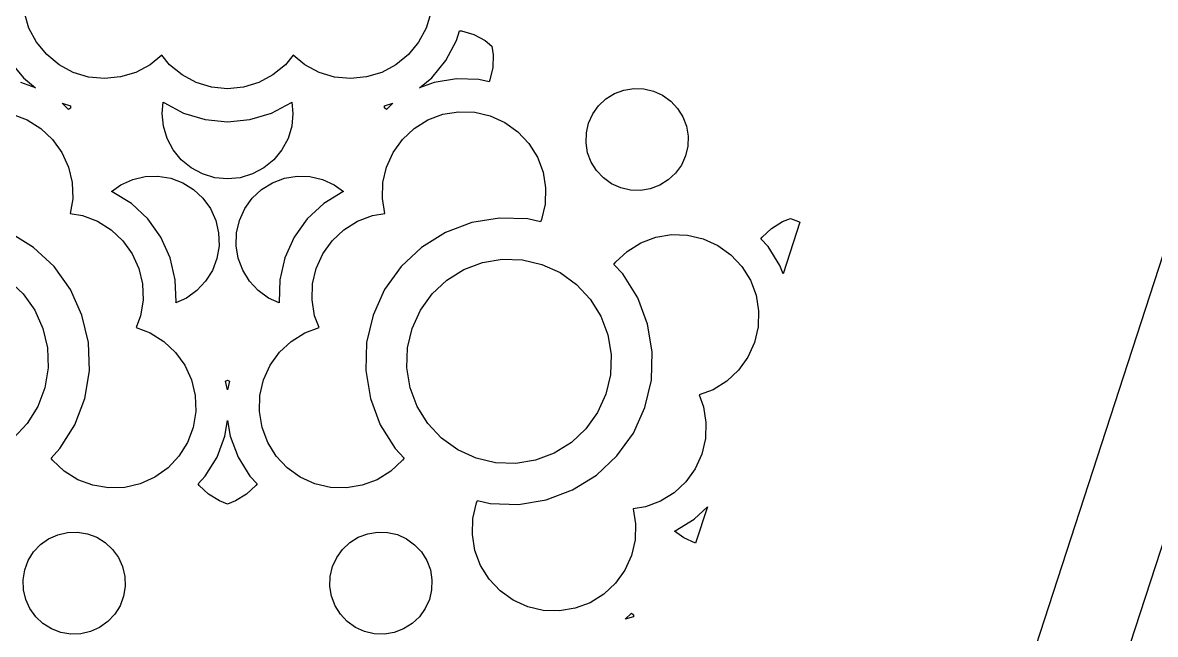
# Model space of a CAD drawing. Header units: metres. Extents: x 20 to 1108, y 20 to 485.
# Drawn here: x 97.58 to 135.82, y 367.44 to 388.08 of the extents above; entities that cross this region are included whole.
import ezdxf

# ---------------------------------------------------------------- set-up
doc = ezdxf.new("R2010")
doc.units = ezdxf.units.M

msp = doc.modelspace()

# ---------------------------------------------------------------- linework, layer by layer
for p, q in [((95, 253.826), (170, 484.652)), ((173.154, 484.652), (98.1544, 253.826)), ((97.7979, 387.901), (97.6416, 388.418)), ((111.359, 388.418), (111.202, 387.901)), ((98.0537, 387.422), (97.7979, 387.901)), ((111.202, 387.901), (110.946, 387.422)), ((112.23, 387.474), (112.333, 387.81)), ((112.333, 387.81), (112.4, 387.805)), ((112.4, 387.805), (112.813, 387.679)), ((112.813, 387.679), (113.197, 387.474)), ((98.3965, 387.004), (98.0537, 387.422)), ((110.946, 387.422), (110.603, 387.004)), ((111.872, 386.803), (112.23, 387.474)), ((113.197, 387.474), (113.423, 387.289)), ((98.8145, 386.66), (98.3965, 387.004)), ((102.279, 386.984), (101.886, 386.66)), ((102.546, 386.658), (102.279, 386.984)), ((106.72, 386.984), (106.453, 386.658)), ((107.114, 386.66), (106.72, 386.984)), ((110.603, 387.004), (110.185, 386.66)), ((113.423, 387.289), (113.47, 387.001)), ((113.47, 387.001), (113.456, 386.567)), ((97.127, 386.803), (97.6084, 386.216)), ((99.2939, 386.404), (98.8145, 386.66)), ((101.886, 386.66), (101.408, 386.404)), ((102.965, 386.315), (102.546, 386.658)), ((106.453, 386.658), (106.034, 386.315)), ((107.592, 386.404), (107.114, 386.66)), ((110.185, 386.66), (109.706, 386.404)), ((111.391, 386.216), (111.872, 386.803)), ((113.456, 386.567), (113.357, 386.147)), ((97.6084, 386.216), (98.0215, 385.878)), ((99.8105, 386.247), (99.2939, 386.404)), ((100.351, 386.194), (99.8105, 386.247)), ((100.89, 386.248), (100.351, 386.194)), ((101.408, 386.404), (100.89, 386.248)), ((103.443, 386.059), (102.965, 386.315)), ((106.034, 386.315), (105.557, 386.059)), ((108.11, 386.247), (107.592, 386.404)), ((108.649, 386.194), (108.11, 386.247)), ((109.188, 386.248), (108.649, 386.194)), ((109.706, 386.404), (109.188, 386.248)), ((110.979, 385.878), (111.391, 386.216)), ((112.227, 386.19), (111.478, 386.066)), ((112.986, 386.164), (112.227, 386.19)), ((113.33, 386.085), (112.986, 386.164)), ((113.357, 386.147), (113.33, 386.085)), ((98.0215, 385.878), (97.5225, 386.065)), ((103.961, 385.902), (103.443, 386.059)), ((104.5, 385.849), (103.961, 385.902)), ((105.039, 385.902), (104.5, 385.849)), ((105.557, 386.059), (105.039, 385.902)), ((111.478, 386.066), (110.979, 385.878)), ((117.559, 385.686), (117.875, 385.805)), ((117.875, 385.805), (118.208, 385.861)), ((118.208, 385.861), (118.548, 385.85)), ((118.548, 385.85), (118.876, 385.773)), ((118.876, 385.773), (119.183, 385.634)), ((102.291, 385.016), (102.329, 385.402)), ((102.329, 385.402), (102.346, 385.388)), ((102.346, 385.388), (103.017, 385.029)), ((105.983, 385.029), (106.653, 385.388)), ((106.653, 385.388), (106.67, 385.402)), ((106.67, 385.402), (106.709, 385.014)), ((117.025, 385.277), (117.271, 385.507)), ((117.271, 385.507), (117.559, 385.686)), ((119.183, 385.634), (119.46, 385.435)), ((119.46, 385.435), (119.691, 385.189)), ((98.917, 385.361), (99.2031, 385.274)), ((99.1367, 385.155), (98.917, 385.361)), ((99.1943, 385.198), (99.1367, 385.155)), ((99.1973, 385.206), (99.1943, 385.198)), ((99.2031, 385.274), (99.1973, 385.206)), ((102.334, 384.584), (102.291, 385.016)), ((103.017, 385.029), (103.744, 384.81)), ((105.256, 384.81), (105.983, 385.029)), ((106.709, 385.014), (106.666, 384.584)), ((109.796, 385.274), (110.081, 385.36)), ((109.803, 385.206), (109.796, 385.274)), ((109.805, 385.199), (109.803, 385.206)), ((109.863, 385.155), (109.805, 385.199)), ((110.081, 385.36), (109.863, 385.155)), ((111.766, 384.989), (112.299, 385.077)), ((112.299, 385.077), (112.842, 385.06)), ((112.842, 385.06), (113.368, 384.938)), ((116.688, 384.694), (116.828, 385.002)), ((116.828, 385.002), (117.025, 385.277)), ((119.691, 385.189), (119.87, 384.902)), ((97.2334, 384.988), (97.7412, 384.799)), ((97.7412, 384.799), (98.2021, 384.512)), ((103.744, 384.81), (104.5, 384.735)), ((104.5, 384.735), (105.256, 384.81)), ((110.798, 384.513), (111.259, 384.799)), ((111.259, 384.799), (111.766, 384.989)), ((113.368, 384.938), (113.862, 384.713)), ((113.862, 384.713), (114.303, 384.398)), ((116.611, 384.365), (116.688, 384.694)), ((119.87, 384.902), (119.989, 384.584)), ((98.2021, 384.512), (98.5957, 384.142)), ((102.458, 384.17), (102.334, 384.584)), ((106.666, 384.584), (106.541, 384.17)), ((110.404, 384.143), (110.798, 384.513)), ((114.303, 384.398), (114.673, 384.003)), ((116.601, 384.027), (116.611, 384.365)), ((119.989, 384.584), (120.044, 384.251)), ((120.044, 384.251), (120.033, 383.912)), ((98.5957, 384.142), (98.9111, 383.702)), ((102.662, 383.787), (102.458, 384.17)), ((106.541, 384.17), (106.337, 383.787)), ((110.089, 383.702), (110.404, 384.143)), ((114.673, 384.003), (114.959, 383.542)), ((116.655, 383.693), (116.601, 384.027)), ((120.033, 383.912), (119.957, 383.584)), ((98.9111, 383.702), (99.1348, 383.208)), ((102.938, 383.452), (102.662, 383.787)), ((106.337, 383.787), (106.062, 383.452)), ((109.864, 383.208), (110.089, 383.702)), ((114.959, 383.542), (115.148, 383.035)), ((116.774, 383.376), (116.655, 383.693)), ((119.957, 383.584), (119.817, 383.276)), ((99.1348, 383.208), (99.2578, 382.682)), ((103.271, 383.179), (102.938, 383.452)), ((103.654, 382.974), (103.271, 383.179)), ((105.728, 383.179), (105.345, 382.974)), ((106.062, 383.452), (105.728, 383.179)), ((109.741, 382.682), (109.864, 383.208)), ((116.953, 383.088), (116.774, 383.376)), ((117.185, 382.843), (116.953, 383.088)), ((119.817, 383.276), (119.62, 383.001)), ((100.903, 382.611), (101.298, 382.789)), ((101.298, 382.789), (101.719, 382.889)), ((101.719, 382.889), (102.152, 382.903)), ((102.152, 382.903), (102.58, 382.832)), ((102.58, 382.832), (102.985, 382.68)), ((104.068, 382.849), (103.654, 382.974)), ((104.5, 382.807), (104.068, 382.849)), ((104.931, 382.849), (104.5, 382.807)), ((105.345, 382.974), (104.931, 382.849)), ((106.015, 382.68), (106.42, 382.832)), ((106.42, 382.832), (106.848, 382.903)), ((106.848, 382.903), (107.281, 382.89)), ((107.281, 382.89), (107.701, 382.79)), ((107.701, 382.79), (108.097, 382.611)), ((115.148, 383.035), (115.237, 382.502)), ((117.463, 382.644), (117.185, 382.843)), ((119.373, 382.771), (119.086, 382.592)), ((119.62, 383.001), (119.373, 382.771)), ((99.2578, 382.682), (99.2764, 382.14)), ((100.587, 382.385), (100.903, 382.611)), ((100.608, 382.376), (100.587, 382.385)), ((101.254, 381.975), (100.608, 382.376)), ((102.985, 382.68), (103.354, 382.45)), ((103.354, 382.45), (103.669, 382.154)), ((105.331, 382.155), (105.646, 382.45)), ((105.646, 382.45), (106.015, 382.68)), ((108.392, 382.377), (107.746, 381.976)), ((108.097, 382.611), (108.413, 382.386)), ((108.413, 382.386), (108.392, 382.377)), ((109.725, 382.141), (109.741, 382.682)), ((115.237, 382.502), (115.22, 381.959)), ((117.769, 382.504), (117.463, 382.644)), ((118.097, 382.428), (117.769, 382.504)), ((118.436, 382.417), (118.097, 382.428)), ((118.77, 382.472), (118.436, 382.417)), ((119.086, 382.592), (118.77, 382.472)), ((99.2764, 382.14), (99.1924, 381.637)), ((101.808, 381.455), (101.254, 381.975)), ((103.669, 382.154), (103.921, 381.804)), ((105.079, 381.804), (105.331, 382.155)), ((107.746, 381.976), (107.191, 381.455)), ((109.808, 381.638), (109.725, 382.141)), ((115.22, 381.959), (115.097, 381.434)), ((99.1924, 381.637), (99.6074, 381.569)), ((99.6074, 381.569), (100.115, 381.376)), ((103.921, 381.804), (104.1, 381.407)), ((104.9, 381.408), (105.079, 381.804)), ((108.885, 381.377), (109.393, 381.569)), ((109.393, 381.569), (109.808, 381.638)), ((100.115, 381.376), (100.575, 381.092)), ((102.25, 380.838), (101.808, 381.455)), ((104.1, 381.407), (104.198, 380.986)), ((104.802, 380.987), (104.9, 381.408)), ((107.191, 381.455), (106.749, 380.838)), ((108.424, 381.092), (108.885, 381.377)), ((112.745, 381.332), (111.856, 380.997)), ((113.683, 381.487), (112.745, 381.332)), ((114.632, 381.456), (113.683, 381.487)), ((115.062, 381.356), (114.632, 381.456)), ((115.097, 381.434), (115.062, 381.356)), ((122.858, 381.138), (123.227, 381.367)), ((123.227, 381.367), (123.501, 381.47)), ((123.814, 381.343), (123.251, 379.606)), ((123.501, 381.47), (123.773, 381.367)), ((123.773, 381.367), (123.814, 381.343)), ((97.9492, 380.496), (97.1436, 380.997)), ((100.575, 381.092), (100.971, 380.721)), ((102.563, 380.146), (102.25, 380.838)), ((104.198, 380.986), (104.212, 380.554)), ((104.788, 380.554), (104.802, 380.987)), ((106.749, 380.838), (106.437, 380.147)), ((108.03, 380.722), (108.424, 381.092)), ((111.856, 380.997), (111.051, 380.496)), ((118.447, 380.649), (118.954, 380.838)), ((118.954, 380.838), (119.487, 380.928)), ((119.487, 380.928), (120.029, 380.91)), ((120.029, 380.91), (120.557, 380.786)), ((122.503, 380.787), (122.543, 380.843)), ((122.543, 380.843), (122.858, 381.138)), ((98.6436, 379.846), (97.9492, 380.496)), ((100.971, 380.721), (101.285, 380.281)), ((104.212, 380.554), (104.143, 380.126)), ((104.857, 380.127), (104.788, 380.554)), ((107.714, 380.281), (108.03, 380.722)), ((111.051, 380.496), (110.356, 379.847)), ((117.986, 380.361), (118.447, 380.649)), ((120.557, 380.786), (121.05, 380.563)), ((121.05, 380.563), (121.49, 380.247)), ((122.744, 380.529), (122.503, 380.787)), ((123.146, 379.886), (122.744, 380.529)), ((101.285, 380.281), (101.509, 379.787)), ((102.736, 379.406), (102.563, 380.146)), ((104.143, 380.126), (103.989, 379.721)), ((105.011, 379.722), (104.857, 380.127)), ((106.437, 380.147), (106.263, 379.406)), ((107.491, 379.787), (107.714, 380.281)), ((113.105, 379.989), (113.773, 380.1)), ((113.773, 380.1), (114.451, 380.076)), ((114.451, 380.076), (115.109, 379.924)), ((117.592, 379.992), (117.986, 380.361)), ((121.49, 380.247), (121.86, 379.853)), ((99.1963, 379.075), (98.6436, 379.846)), ((101.509, 379.787), (101.632, 379.262)), ((103.989, 379.721), (103.761, 379.353)), ((105.239, 379.354), (105.011, 379.722)), ((107.367, 379.262), (107.491, 379.787)), ((110.356, 379.847), (109.803, 379.075)), ((111.896, 379.393), (112.472, 379.749)), ((112.472, 379.749), (113.105, 379.989)), ((115.109, 379.924), (115.725, 379.646)), ((115.725, 379.646), (116.278, 379.248)), ((117.542, 379.924), (117.592, 379.992)), ((117.845, 379.601), (117.542, 379.924)), ((121.86, 379.853), (122.146, 379.392)), ((123.251, 379.606), (123.146, 379.886)), ((97.1035, 379.392), (97.5977, 378.929)), ((102.762, 378.647), (102.736, 379.406)), ((103.761, 379.353), (103.465, 379.037)), ((105.535, 379.037), (105.239, 379.354)), ((106.263, 379.406), (106.238, 378.648)), ((111.403, 378.93), (111.896, 379.393)), ((118.346, 378.794), (117.845, 379.601)), ((122.146, 379.392), (122.337, 378.886)), ((97.5977, 378.929), (97.9912, 378.379)), ((99.5869, 378.209), (99.1963, 379.075)), ((101.632, 379.262), (101.649, 378.72)), ((103.465, 379.037), (103.112, 378.785)), ((105.887, 378.785), (105.535, 379.037)), ((107.351, 378.721), (107.367, 379.262)), ((109.803, 379.075), (109.412, 378.21)), ((111.008, 378.379), (111.403, 378.93)), ((116.278, 379.248), (116.74, 378.754)), ((122.337, 378.886), (122.426, 378.352)), ((101.649, 378.72), (101.562, 378.186)), ((103.112, 378.785), (102.758, 378.624)), ((102.758, 378.624), (102.762, 378.647)), ((106.242, 378.624), (105.887, 378.785)), ((106.238, 378.648), (106.242, 378.624)), ((107.438, 378.186), (107.351, 378.721)), ((116.74, 378.754), (117.098, 378.18)), ((118.68, 377.905), (118.346, 378.794)), ((97.9912, 378.379), (98.2705, 377.763)), ((99.8037, 377.284), (99.5869, 378.209)), ((101.562, 378.186), (101.413, 377.79)), ((107.587, 377.79), (107.438, 378.186)), ((109.412, 378.21), (109.195, 377.285)), ((110.729, 377.763), (111.008, 378.379)), ((117.098, 378.18), (117.337, 377.544)), ((122.426, 378.352), (122.408, 377.81)), ((98.2705, 377.763), (98.4238, 377.104)), ((101.413, 377.79), (101.891, 377.611)), ((107.109, 377.611), (107.587, 377.79)), ((110.575, 377.105), (110.729, 377.763)), ((118.835, 376.969), (118.68, 377.905)), ((122.408, 377.81), (122.285, 377.283)), ((101.891, 377.611), (102.351, 377.325)), ((106.648, 377.325), (107.109, 377.611)), ((117.337, 377.544), (117.446, 376.877)), ((98.4238, 377.104), (98.4473, 376.427)), ((99.835, 376.335), (99.8037, 377.284)), ((102.351, 377.325), (102.746, 376.954)), ((106.255, 376.955), (106.648, 377.325)), ((109.195, 377.285), (109.165, 376.336)), ((110.554, 376.428), (110.575, 377.105)), ((118.805, 376.02), (118.835, 376.969)), ((122.285, 377.283), (122.062, 376.789)), ((102.746, 376.954), (103.061, 376.516)), ((105.938, 376.516), (106.255, 376.955)), ((117.446, 376.877), (117.425, 376.2)), ((122.062, 376.789), (121.746, 376.35)), ((98.4473, 376.427), (98.3369, 375.76)), ((99.6797, 375.399), (99.835, 376.335)), ((103.061, 376.516), (103.285, 376.022)), ((105.715, 376.022), (105.938, 376.516)), ((109.165, 376.336), (109.32, 375.4)), ((110.663, 375.761), (110.554, 376.428)), ((121.746, 376.35), (121.352, 375.98)), ((103.285, 376.022), (103.407, 375.495)), ((104.433, 375.983), (104.493, 376.012)), ((104.5, 375.694), (104.433, 375.983)), ((104.493, 376.012), (104.501, 376.013)), ((104.567, 375.984), (104.5, 375.694)), ((104.501, 376.013), (104.567, 375.984)), ((105.592, 375.495), (105.715, 376.022)), ((117.425, 376.2), (117.271, 375.542)), ((118.588, 375.095), (118.805, 376.02)), ((121.352, 375.98), (120.891, 375.694)), ((98.3369, 375.76), (98.0977, 375.125)), ((103.407, 375.495), (103.426, 374.953)), ((105.574, 374.953), (105.592, 375.495)), ((110.902, 375.125), (110.663, 375.761)), ((117.271, 375.542), (116.992, 374.926)), ((120.891, 375.694), (120.413, 375.515)), ((120.413, 375.515), (120.562, 375.119)), ((98.0977, 375.125), (97.7402, 374.551)), ((99.3457, 374.511), (99.6797, 375.399)), ((109.32, 375.4), (109.654, 374.511)), ((111.26, 374.551), (110.902, 375.125)), ((118.197, 374.23), (118.588, 375.095)), ((120.562, 375.119), (120.649, 374.584)), ((103.426, 374.953), (103.337, 374.418)), ((105.663, 374.419), (105.574, 374.953)), ((116.992, 374.926), (116.598, 374.376)), ((97.7402, 374.551), (97.2773, 374.057)), ((98.8438, 373.703), (99.3457, 374.511)), ((103.337, 374.418), (103.146, 373.912)), ((104.413, 374.13), (104.5, 374.653)), ((104.5, 374.653), (104.587, 374.13)), ((105.854, 373.913), (105.663, 374.419)), ((109.654, 374.511), (110.155, 373.704)), ((111.722, 374.057), (111.26, 374.551)), ((116.598, 374.376), (116.104, 373.912)), ((120.649, 374.584), (120.633, 374.043)), ((103.146, 373.912), (102.86, 373.451)), ((104.146, 373.419), (104.413, 374.13)), ((104.587, 374.13), (104.854, 373.419)), ((106.14, 373.452), (105.854, 373.913)), ((112.275, 373.659), (111.722, 374.057)), ((116.104, 373.912), (115.528, 373.556)), ((117.644, 373.458), (118.197, 374.23)), ((120.633, 374.043), (120.509, 373.518)), ((98.542, 373.381), (98.8438, 373.703)), ((110.155, 373.704), (110.458, 373.381)), ((112.891, 373.381), (112.275, 373.659)), ((115.528, 373.556), (114.895, 373.316)), ((98.5918, 373.313), (98.542, 373.381)), ((98.9854, 372.944), (98.5918, 373.313)), ((102.86, 373.451), (102.49, 373.057)), ((103.744, 372.775), (104.146, 373.419)), ((104.854, 373.419), (105.256, 372.776)), ((106.51, 373.058), (106.14, 373.452)), ((110.408, 373.314), (110.014, 372.944)), ((110.458, 373.381), (110.408, 373.314)), ((113.549, 373.229), (112.891, 373.381)), ((114.227, 373.205), (113.549, 373.229)), ((114.895, 373.316), (114.227, 373.205)), ((116.949, 372.809), (117.644, 373.458)), ((120.509, 373.518), (120.286, 373.024)), ((99.4463, 372.656), (98.9854, 372.944)), ((102.49, 373.057), (102.05, 372.741)), ((103.503, 372.517), (103.744, 372.775)), ((105.256, 372.776), (105.497, 372.518)), ((106.95, 372.742), (106.51, 373.058)), ((110.014, 372.944), (109.553, 372.656)), ((116.144, 372.308), (116.949, 372.809)), ((120.286, 373.024), (119.971, 372.583)), ((99.9541, 372.466), (99.4463, 372.656)), ((100.487, 372.377), (99.9541, 372.466)), ((101.029, 372.396), (100.487, 372.377)), ((101.556, 372.518), (101.029, 372.396)), ((102.05, 372.741), (101.556, 372.518)), ((103.542, 372.462), (103.503, 372.517)), ((103.857, 372.166), (103.542, 372.462)), ((105.458, 372.463), (105.142, 372.167)), ((105.497, 372.518), (105.458, 372.463)), ((107.443, 372.519), (106.95, 372.742)), ((107.971, 372.395), (107.443, 372.519)), ((108.513, 372.378), (107.971, 372.395)), ((109.046, 372.467), (108.513, 372.378)), ((109.553, 372.656), (109.046, 372.467)), ((119.971, 372.583), (119.576, 372.213)), ((104.227, 371.938), (103.857, 372.166)), ((105.142, 372.167), (104.773, 371.938)), ((115.255, 371.973), (116.144, 372.308)), ((119.576, 372.213), (119.115, 371.928)), ((104.499, 371.835), (104.227, 371.938)), ((104.773, 371.938), (104.499, 371.835)), ((112.78, 371.346), (112.903, 371.871)), ((112.903, 371.871), (112.938, 371.949)), ((112.938, 371.949), (113.368, 371.849)), ((113.368, 371.849), (114.317, 371.818)), ((114.317, 371.818), (115.255, 371.973)), ((118.607, 371.736), (118.192, 371.667)), ((118.192, 371.667), (118.275, 371.164)), ((119.115, 371.928), (118.607, 371.736)), ((120.254, 371.329), (120.696, 371.744)), ((120.696, 371.744), (120.297, 370.516)), ((112.763, 370.803), (112.78, 371.346)), ((119.608, 370.928), (120.254, 371.329)), ((98.7686, 370.8), (99.0967, 370.876)), ((99.0967, 370.876), (99.4355, 370.889)), ((99.4355, 370.889), (99.7695, 370.832)), ((109.23, 370.833), (109.564, 370.888)), ((109.564, 370.888), (109.903, 370.877)), ((109.903, 370.877), (110.231, 370.801)), ((118.275, 371.164), (118.259, 370.623)), ((119.587, 370.919), (119.608, 370.928)), ((119.903, 370.694), (119.587, 370.919)), ((98.1846, 370.463), (98.459, 370.659)), ((98.459, 370.659), (98.7686, 370.8)), ((99.7695, 370.832), (100.086, 370.713)), ((100.086, 370.713), (100.373, 370.534)), ((100.373, 370.534), (100.62, 370.304)), ((108.38, 370.305), (108.627, 370.534)), ((108.627, 370.534), (108.914, 370.713)), ((108.914, 370.713), (109.23, 370.833)), ((110.231, 370.801), (110.537, 370.661)), ((110.537, 370.661), (110.815, 370.462)), ((112.852, 370.27), (112.763, 370.803)), ((118.259, 370.623), (118.136, 370.097)), ((120.297, 370.516), (119.903, 370.694)), ((97.7744, 369.93), (97.9541, 370.218)), ((97.9541, 370.218), (98.1846, 370.463)), ((100.62, 370.304), (100.816, 370.028)), ((108.183, 370.029), (108.38, 370.305)), ((110.815, 370.462), (111.047, 370.217)), ((111.047, 370.217), (111.226, 369.929)), ((113.041, 369.763), (112.852, 370.27)), ((118.136, 370.097), (117.911, 369.603)), ((97.6553, 369.613), (97.7744, 369.93)), ((100.816, 370.028), (100.956, 369.721)), ((100.956, 369.721), (101.032, 369.392)), ((107.967, 369.393), (108.043, 369.721)), ((108.043, 369.721), (108.183, 370.029)), ((111.226, 369.929), (111.345, 369.612)), ((113.327, 369.302), (113.041, 369.763)), ((97.5996, 369.279), (97.6553, 369.613)), ((101.032, 369.392), (101.044, 369.054)), ((107.956, 369.054), (107.967, 369.393)), ((111.345, 369.612), (111.399, 369.278)), ((117.911, 369.603), (117.597, 369.162)), ((97.6123, 368.941), (97.5996, 369.279)), ((97.6885, 368.611), (97.6123, 368.941)), ((101.044, 369.054), (100.989, 368.721)), ((108.011, 368.721), (107.956, 369.054)), ((111.389, 368.94), (111.312, 368.611)), ((111.399, 369.278), (111.389, 368.94)), ((113.697, 368.907), (113.327, 369.302)), ((117.597, 369.162), (117.202, 368.792)), ((97.8281, 368.304), (97.6885, 368.611)), ((100.989, 368.721), (100.87, 368.403)), ((108.13, 368.403), (108.011, 368.721)), ((111.312, 368.611), (111.172, 368.303)), ((114.138, 368.592), (113.697, 368.907)), ((114.632, 368.367), (114.138, 368.592)), ((117.202, 368.792), (116.741, 368.505)), ((98.0234, 368.029), (97.8281, 368.304)), ((100.87, 368.403), (100.691, 368.116)), ((108.309, 368.116), (108.13, 368.403)), ((111.172, 368.303), (110.976, 368.028)), ((115.158, 368.244), (114.632, 368.367)), ((115.701, 368.229), (115.158, 368.244)), ((116.234, 368.316), (115.701, 368.229)), ((116.741, 368.505), (116.234, 368.316)), ((98.2705, 367.799), (98.0234, 368.029)), ((98.5586, 367.619), (98.2705, 367.799)), ((100.46, 367.869), (100.182, 367.67)), ((100.691, 368.116), (100.46, 367.869)), ((108.54, 367.869), (108.309, 368.116)), ((108.817, 367.671), (108.54, 367.869)), ((110.729, 367.797), (110.441, 367.619)), ((110.976, 368.028), (110.729, 367.797)), ((117.919, 367.945), (118.137, 368.15)), ((118.204, 368.031), (117.919, 367.945)), ((118.137, 368.15), (118.195, 368.106)), ((118.195, 368.106), (118.197, 368.099)), ((118.197, 368.099), (118.204, 368.031)), ((98.875, 367.499), (98.5586, 367.619)), ((99.208, 367.444), (98.875, 367.499)), ((99.5479, 367.455), (99.208, 367.444)), ((99.876, 367.532), (99.5479, 367.455)), ((100.182, 367.67), (99.876, 367.532)), ((109.124, 367.532), (108.817, 367.671)), ((109.452, 367.455), (109.124, 367.532)), ((109.792, 367.444), (109.452, 367.455)), ((110.125, 367.499), (109.792, 367.444)), ((110.441, 367.619), (110.125, 367.499))]:
    msp.add_line(p, q)

doc.saveas('drawing.dxf')
